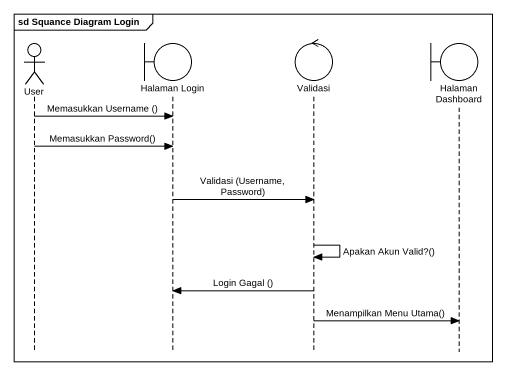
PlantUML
@startuml
mainframe sd Squance Diagram Login
hide footbox
actor User
boundary "Halaman Login" as Halaman_Login
control Validasi
boundary "Halaman Dashboard" as Halaman_Dashboard

User -> Halaman_Login : Memasukkan Username ()
User -> Halaman_Login : Memasukkan Password()
Halaman_Login -> Validasi : Validasi (Username, Password)
Validasi -> Validasi : Apakan Akun Valid?()
Validasi -> Halaman_Login : Login Gagal ()
Validasi -> Halaman_Dashboard : Menampilkan Menu Utama()
@enduml
